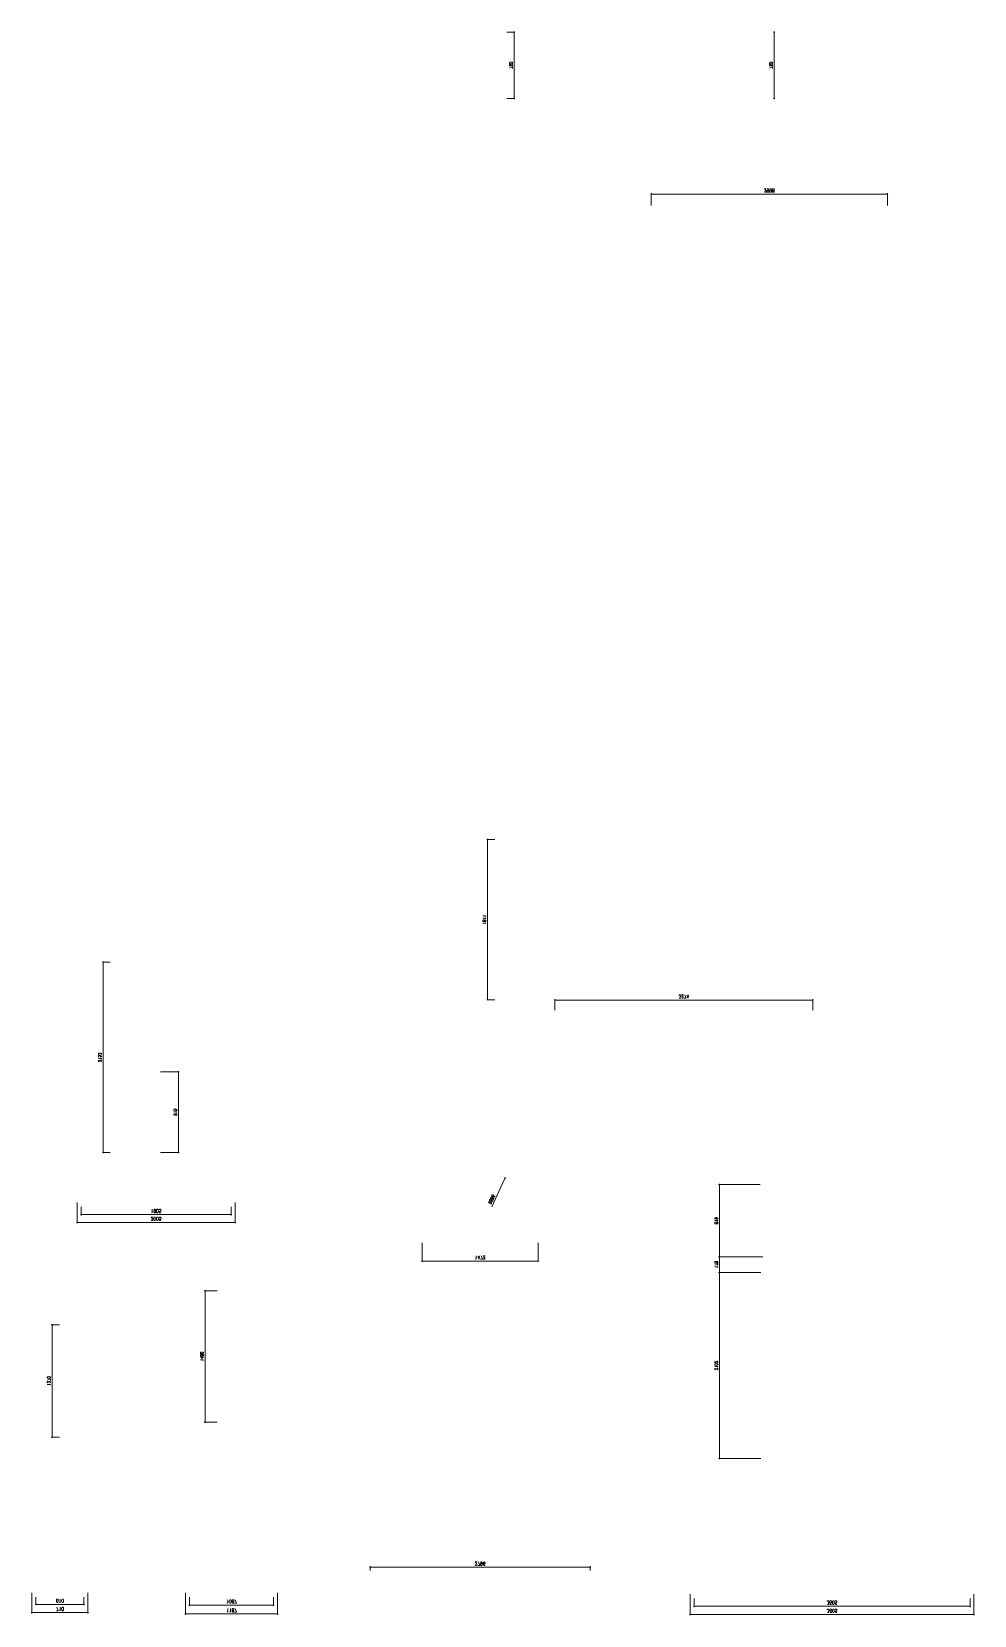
# Model space of a CAD drawing. Header units: inches. Extents: x -6116765 to 6074085, y -988255 to 3489801.
# Drawn here: x 3628604 to 6074085, y -955145 to 3151078 of the extents above; entities that cross this region are included whole.
import ezdxf

# ---------------------------------------------------------------- set-up
doc = ezdxf.new("R2010")
doc.units = ezdxf.units.IN
doc.layers.add('0_11mm_Line_Weight', color=8, linetype='Continuous', lineweight=9)
doc.layers.add('Dimensions_Levels', color=30, linetype='Continuous', lineweight=18)
doc.layers.add('Wall', color=7, linetype='Continuous')
doc.styles.add('0020_Notes', font='romans.shx', dxfattribs={"width": 0.75, "height": 40})
doc.dimstyles.new('0020_Dims', dxfattribs={"dimtxt": 40, "dimasz": 16, "dimexe": 10, "dimexo": 5, "dimgap": 20, "dimtad": 1, "dimdec": 0, "dimdsep": 46, "dimtxsty": '0020_Notes', "dimblk": 'DOT', "dimcen": 2.5, "dimclrd": 30, "dimclre": 30, "dimclrt": 90, "dimadec": 0, "dimazin": 0, "dimtfac": 1, "dimtdec": 0, "dimtmove": 0, "dimatfit": 3, "dimldrblk": 'DOT', "dimfxl": 1, "dimtolj": 1, "dimlwd": 18, "dimlwe": 18, "dimarcsym": 0})

# ---------------------------------------------------------------- blocks, each defined once
blk = doc.blocks.new('DOT')
at = {"color": 0, "linetype": 'ByBlock'}
blk.add_line((-0.5, 0), (-1, 0), dxfattribs=at)
at = {"color": 0, "linetype": 'ByBlock', "const_width": 0.5}
blk.add_lwpolyline([(-0.25, 0, 1), (0.25, 0, 1)], format="xyb", close=True, dxfattribs=at)
blk = doc.blocks.new('*D175')
at = {"layer": 'Defpoints', "color": 0, "transparency": 16777216}
for p in [(20125, -496), (19967, -1982), (20125, -1982)]:
    blk.add_point(p, dxfattribs=at)
at = {"layer": 'Dimensions_Levels', "color": 30, "lineweight": 18, "transparency": 16777216}
for p, q in [((20120, -496), (19957, -496)), ((19967, -512), (19967, -1966)), ((20120, -1982), (19957, -1982))]:
    blk.add_line(p, q, dxfattribs=at)
at = {"layer": 'Dimensions_Levels', "color": 30, "lineweight": 18, "transparency": 16777216, "xscale": 16, "yscale": 16, "zscale": 16}
for p, rotation in [((19967, -496), 90), ((19967, -1982), 270)]:
    blk.add_blockref('DOT', p, dxfattribs=dict(at, rotation=rotation))
at = {"layer": 'Dimensions_Levels', "color": 90, "transparency": 16777216, "insert": (19927, -1239), "char_height": 40, "attachment_point": 5, "rotation": 90, "style": '0020_Notes'}
blk.add_mtext('\\A1;1486', dxfattribs=at)
blk = doc.blocks.new('_Dot')
at = {"color": 0, "lineweight": -2}
blk.add_line((-0.5, 0), (-1, 0), dxfattribs=at)
at = {"color": 0, "const_width": 0.5}
blk.add_lwpolyline([(-0.25, 0, 1), (0.25, 0, 1)], format="xyb", close=True, dxfattribs=at)
blk = doc.blocks.new('*D181')
at = {"layer": 'Defpoints', "color": 0, "transparency": 16777216}
for p in [(19769, -3955), (20836, -3955), (20836, -4049)]:
    blk.add_point(p, dxfattribs=at)
at = {"layer": 'Dimensions_Levels', "color": 30, "lineweight": 18, "transparency": 16777216}
for p, q in [((19769, -3960), (19769, -4059)), ((19785, -4049), (20820, -4049)), ((20836, -3960), (20836, -4059))]:
    blk.add_line(p, q, dxfattribs=at)
at = {"layer": 'Dimensions_Levels', "color": 30, "lineweight": 18, "transparency": 16777216, "xscale": 16, "yscale": 16, "zscale": 16, "rotation": 180}
blk.add_blockref('DOT', (19769, -4049), dxfattribs=at)
at = {"layer": 'Dimensions_Levels', "color": 30, "lineweight": 18, "transparency": 16777216, "xscale": 16, "yscale": 16, "zscale": 16}
blk.add_blockref('DOT', (20836, -4049), dxfattribs=at)
at = {"layer": 'Dimensions_Levels', "color": 90, "transparency": 16777216, "insert": (20303, -4009), "char_height": 40, "attachment_point": 5, "style": '0020_Notes'}
blk.add_mtext('\\A1;1067', dxfattribs=at)
blk = doc.blocks.new('*D182')
at = {"layer": 'Defpoints', "color": 0, "transparency": 16777216}
for p in [(19719, -3905), (20886, -3905), (20886, -4148)]:
    blk.add_point(p, dxfattribs=at)
at = {"layer": 'Dimensions_Levels', "color": 30, "lineweight": 18, "transparency": 16777216}
for p, q in [((19719, -3910), (19719, -4158)), ((20886, -3910), (20886, -4158)), ((19735, -4148), (20870, -4148))]:
    blk.add_line(p, q, dxfattribs=at)
at = {"layer": 'Dimensions_Levels', "color": 30, "lineweight": 18, "transparency": 16777216, "xscale": 16, "yscale": 16, "zscale": 16, "rotation": 180}
blk.add_blockref('DOT', (19719, -4148), dxfattribs=at)
at = {"layer": 'Dimensions_Levels', "color": 30, "lineweight": 18, "transparency": 16777216, "xscale": 16, "yscale": 16, "zscale": 16}
blk.add_blockref('DOT', (20886, -4148), dxfattribs=at)
at = {"layer": 'Dimensions_Levels', "color": 90, "transparency": 16777216, "insert": (20303, -4108), "char_height": 40, "attachment_point": 5, "style": '0020_Notes'}
blk.add_mtext('\\A1;1167', dxfattribs=at)
blk = doc.blocks.new('*D218')
at = {"layer": 'Defpoints', "color": 0, "transparency": 16777216}
for p in [(18393, 457), (20298, 457), (20298, 365)]:
    blk.add_point(p, dxfattribs=at)
at = {"layer": 'Dimensions_Levels', "color": 30, "lineweight": 18, "transparency": 16777216}
for p, q in [((18393, 452), (18393, 355)), ((18409, 365), (20282, 365)), ((20298, 452), (20298, 355))]:
    blk.add_line(p, q, dxfattribs=at)
at = {"layer": 'Dimensions_Levels', "color": 30, "lineweight": 18, "transparency": 16777216, "xscale": 16, "yscale": 16, "zscale": 16, "rotation": 180}
blk.add_blockref('DOT', (18393, 365), dxfattribs=at)
at = {"layer": 'Dimensions_Levels', "color": 30, "lineweight": 18, "transparency": 16777216, "xscale": 16, "yscale": 16, "zscale": 16}
blk.add_blockref('DOT', (20298, 365), dxfattribs=at)
at = {"layer": 'Dimensions_Levels', "color": 90, "transparency": 16777216, "insert": (19345, 405), "char_height": 40, "attachment_point": 5, "style": '0020_Notes'}
blk.add_mtext('\\A1;1905', dxfattribs=at)
blk = doc.blocks.new('*D219')
at = {"layer": 'Defpoints', "color": 0, "transparency": 16777216}
for p in [(18343, 507), (20348, 507), (20348, 276)]:
    blk.add_point(p, dxfattribs=at)
at = {"layer": 'Dimensions_Levels', "color": 30, "lineweight": 18, "transparency": 16777216}
for p, q in [((18343, 502), (18343, 266)), ((20348, 502), (20348, 266)), ((18359, 276), (20332, 276))]:
    blk.add_line(p, q, dxfattribs=at)
at = {"layer": 'Dimensions_Levels', "color": 30, "lineweight": 18, "transparency": 16777216, "xscale": 16, "yscale": 16, "zscale": 16, "rotation": 180}
blk.add_blockref('DOT', (18343, 276), dxfattribs=at)
at = {"layer": 'Dimensions_Levels', "color": 30, "lineweight": 18, "transparency": 16777216, "xscale": 16, "yscale": 16, "zscale": 16}
blk.add_blockref('DOT', (20348, 276), dxfattribs=at)
at = {"layer": 'Dimensions_Levels', "color": 90, "transparency": 16777216, "insert": (19345, 316), "char_height": 40, "attachment_point": 5, "style": '0020_Notes'}
blk.add_mtext('\\A1;2005', dxfattribs=at)
blk = doc.blocks.new('*D220')
at = {"layer": 'Defpoints', "color": 0, "transparency": 16777216}
for p in [(18766, 3218), (18673, 1065), (18766, 1065)]:
    blk.add_point(p, dxfattribs=at)
at = {"layer": 'Dimensions_Levels', "color": 30, "lineweight": 18, "transparency": 16777216}
for p, q in [((18761, 3218), (18663, 3218)), ((18673, 3202), (18673, 1081)), ((18761, 1065), (18663, 1065))]:
    blk.add_line(p, q, dxfattribs=at)
at = {"layer": 'Dimensions_Levels', "color": 30, "lineweight": 18, "transparency": 16777216, "xscale": 16, "yscale": 16, "zscale": 16}
for p, rotation in [((18673, 3218), 90), ((18673, 1065), 270)]:
    blk.add_blockref('DOT', p, dxfattribs=dict(at, rotation=rotation))
at = {"layer": 'Dimensions_Levels', "color": 90, "transparency": 16777216, "insert": (18633, 2141), "char_height": 40, "attachment_point": 5, "rotation": 90, "style": '0020_Notes'}
blk.add_mtext('\\A1;2153', dxfattribs=at)
blk = doc.blocks.new('*D223')
at = {"layer": 'Defpoints', "color": 0, "transparency": 16777216}
for p in [(17819, -3955), (18429, -3955), (18429, -4041)]:
    blk.add_point(p, dxfattribs=at)
at = {"layer": 'Dimensions_Levels', "color": 30, "lineweight": 18, "transparency": 16777216}
for p, q in [((17819, -3960), (17819, -4051)), ((17835, -4041), (18413, -4041)), ((18429, -3960), (18429, -4051))]:
    blk.add_line(p, q, dxfattribs=at)
at = {"layer": 'Dimensions_Levels', "color": 30, "lineweight": 18, "transparency": 16777216, "xscale": 16, "yscale": 16, "zscale": 16, "rotation": 180}
blk.add_blockref('DOT', (17819, -4041), dxfattribs=at)
at = {"layer": 'Dimensions_Levels', "color": 30, "lineweight": 18, "transparency": 16777216, "xscale": 16, "yscale": 16, "zscale": 16}
blk.add_blockref('DOT', (18429, -4041), dxfattribs=at)
at = {"layer": 'Dimensions_Levels', "color": 90, "transparency": 16777216, "insert": (18124, -4001), "char_height": 40, "attachment_point": 5, "style": '0020_Notes'}
blk.add_mtext('\\A1;610', dxfattribs=at)
blk = doc.blocks.new('*D224')
at = {"layer": 'Defpoints', "color": 0, "transparency": 16777216}
for p in [(17769, -3905), (18479, -3905), (18479, -4133)]:
    blk.add_point(p, dxfattribs=at)
at = {"layer": 'Dimensions_Levels', "color": 30, "lineweight": 18, "transparency": 16777216}
for p, q in [((17769, -3910), (17769, -4143)), ((18479, -3910), (18479, -4143)), ((17785, -4133), (18463, -4133))]:
    blk.add_line(p, q, dxfattribs=at)
at = {"layer": 'Dimensions_Levels', "color": 30, "lineweight": 18, "transparency": 16777216, "xscale": 16, "yscale": 16, "zscale": 16, "rotation": 180}
blk.add_blockref('DOT', (17769, -4133), dxfattribs=at)
at = {"layer": 'Dimensions_Levels', "color": 30, "lineweight": 18, "transparency": 16777216, "xscale": 16, "yscale": 16, "zscale": 16}
blk.add_blockref('DOT', (18479, -4133), dxfattribs=at)
at = {"layer": 'Dimensions_Levels', "color": 90, "transparency": 16777216, "insert": (18124, -4093), "char_height": 40, "attachment_point": 5, "style": '0020_Notes'}
blk.add_mtext('\\A1;710', dxfattribs=at)
blk = doc.blocks.new('*D226')
at = {"layer": 'Defpoints', "color": 0, "transparency": 16777216}
for p in [(26175, -3971), (29680, -3971), (29680, -4061)]:
    blk.add_point(p, dxfattribs=at)
at = {"layer": 'Dimensions_Levels', "color": 30, "lineweight": 18, "transparency": 16777216}
for p, q in [((26175, -3976), (26175, -4071)), ((26191, -4061), (29664, -4061)), ((29680, -3976), (29680, -4071))]:
    blk.add_line(p, q, dxfattribs=at)
at = {"layer": 'Dimensions_Levels', "color": 30, "lineweight": 18, "transparency": 16777216, "xscale": 16, "yscale": 16, "zscale": 16, "rotation": 180}
blk.add_blockref('DOT', (26175, -4061), dxfattribs=at)
at = {"layer": 'Dimensions_Levels', "color": 30, "lineweight": 18, "transparency": 16777216, "xscale": 16, "yscale": 16, "zscale": 16}
blk.add_blockref('DOT', (29680, -4061), dxfattribs=at)
at = {"layer": 'Dimensions_Levels', "color": 90, "transparency": 16777216, "insert": (27928, -4021), "char_height": 40, "attachment_point": 5, "style": '0020_Notes'}
blk.add_mtext('\\A1;3505', dxfattribs=at)
blk = doc.blocks.new('*D227')
at = {"layer": 'Defpoints', "color": 0, "transparency": 16777216}
for p in [(26125, -3921), (29730, -3921), (29730, -4155)]:
    blk.add_point(p, dxfattribs=at)
at = {"layer": 'Dimensions_Levels', "color": 30, "lineweight": 18, "transparency": 16777216}
for p, q in [((26125, -3926), (26125, -4165)), ((29730, -3926), (29730, -4165)), ((26141, -4155), (29714, -4155))]:
    blk.add_line(p, q, dxfattribs=at)
at = {"layer": 'Dimensions_Levels', "color": 30, "lineweight": 18, "transparency": 16777216, "xscale": 16, "yscale": 16, "zscale": 16, "rotation": 180}
blk.add_blockref('DOT', (26125, -4155), dxfattribs=at)
at = {"layer": 'Dimensions_Levels', "color": 30, "lineweight": 18, "transparency": 16777216, "xscale": 16, "yscale": 16, "zscale": 16}
blk.add_blockref('DOT', (29730, -4155), dxfattribs=at)
at = {"layer": 'Dimensions_Levels', "color": 90, "transparency": 16777216, "insert": (27928, -4115), "char_height": 40, "attachment_point": 5, "style": '0020_Notes'}
blk.add_mtext('\\A1;3605', dxfattribs=at)
blk = doc.blocks.new('*D242')
at = {"layer": 'Defpoints', "color": 0, "transparency": 16777216}
for p in [(18124, -881), (18024, -2151), (18124, -2151)]:
    blk.add_point(p, dxfattribs=at)
at = {"layer": 'Dimensions_Levels', "color": 30, "lineweight": 18, "transparency": 16777216}
for p, q in [((18119, -881), (18014, -881)), ((18024, -897), (18024, -2135)), ((18119, -2151), (18014, -2151))]:
    blk.add_line(p, q, dxfattribs=at)
at = {"layer": 'Dimensions_Levels', "color": 30, "lineweight": 18, "transparency": 16777216, "xscale": 16, "yscale": 16, "zscale": 16}
for p, rotation in [((18024, -881), 90), ((18024, -2151), 270)]:
    blk.add_blockref('DOT', p, dxfattribs=dict(at, rotation=rotation))
at = {"layer": 'Dimensions_Levels', "color": 90, "transparency": 16777216, "insert": (17984, -1516), "char_height": 40, "attachment_point": 5, "rotation": 90, "style": '0020_Notes'}
blk.add_mtext('\\A1;1270', dxfattribs=at)
blk = doc.blocks.new('*D243')
at = {"layer": 'Defpoints', "color": 0, "transparency": 16777216}
for p in [(26498, -291), (27030, -291), (27030, -2393)]:
    blk.add_point(p, dxfattribs=at)
at = {"layer": 'Dimensions_Levels', "color": 30, "lineweight": 18, "transparency": 16777216}
for p, q in [((27025, -291), (26488, -291)), ((26498, -2377), (26498, -307)), ((27025, -2393), (26488, -2393))]:
    blk.add_line(p, q, dxfattribs=at)
at = {"layer": 'Dimensions_Levels', "color": 30, "lineweight": 18, "transparency": 16777216, "xscale": 16, "yscale": 16, "zscale": 16}
for p, rotation in [((26498, -291), 90), ((26498, -2393), 270)]:
    blk.add_blockref('DOT', p, dxfattribs=dict(at, rotation=rotation))
at = {"layer": 'Dimensions_Levels', "color": 90, "transparency": 16777216, "insert": (26458, -1342), "char_height": 40, "attachment_point": 5, "rotation": 90, "style": '0020_Notes'}
blk.add_mtext('\\A1;2102', dxfattribs=at)
blk = doc.blocks.new('*D244')
at = {"layer": 'Defpoints', "color": 0, "transparency": 16777216}
for p in [(26498, -113), (27056, -113), (27030, -291)]:
    blk.add_point(p, dxfattribs=at)
at = {"layer": 'Dimensions_Levels', "color": 30, "lineweight": 18, "transparency": 16777216}
for p, q in [((27051, -113), (26488, -113)), ((26498, -275), (26498, -129)), ((27025, -291), (26488, -291))]:
    blk.add_line(p, q, dxfattribs=at)
at = {"layer": 'Dimensions_Levels', "color": 30, "lineweight": 18, "transparency": 16777216, "xscale": 16, "yscale": 16, "zscale": 16}
for p, rotation in [((26498, -113), 90), ((26498, -291), 270)]:
    blk.add_blockref('DOT', p, dxfattribs=dict(at, rotation=rotation))
at = {"layer": 'Dimensions_Levels', "color": 90, "transparency": 16777216, "insert": (26458, -202), "char_height": 40, "attachment_point": 5, "rotation": 90, "style": '0020_Notes'}
blk.add_mtext('\\A1;178', dxfattribs=at)
blk = doc.blocks.new('*D245')
at = {"layer": 'Defpoints', "color": 0, "transparency": 16777216}
for p in [(26498, 706), (27020, 706), (27056, -113)]:
    blk.add_point(p, dxfattribs=at)
at = {"layer": 'Dimensions_Levels', "color": 30, "lineweight": 18, "transparency": 16777216}
for p, q in [((27015, 706), (26488, 706)), ((26498, -97), (26498, 690)), ((27051, -113), (26488, -113))]:
    blk.add_line(p, q, dxfattribs=at)
at = {"layer": 'Dimensions_Levels', "color": 30, "lineweight": 18, "transparency": 16777216, "xscale": 16, "yscale": 16, "zscale": 16}
for p, rotation in [((26498, 706), 90), ((26498, -113), 270)]:
    blk.add_blockref('DOT', p, dxfattribs=dict(at, rotation=rotation))
at = {"layer": 'Dimensions_Levels', "color": 90, "transparency": 16777216, "insert": (26458, 296), "char_height": 40, "attachment_point": 5, "rotation": 90, "style": '0020_Notes'}
blk.add_mtext('\\A1;819', dxfattribs=at)
blk = doc.blocks.new('*D246')
at = {"layer": 'Defpoints', "color": 0, "transparency": 16777216}
for p in [(23777, 780), (23459, 172)]:
    blk.add_point(p, dxfattribs=at)
at = {"layer": 'Dimensions_Levels', "color": 30, "lineweight": 18, "transparency": 16777216}
blk.add_line((23607, 454), (23770, 766), dxfattribs=at)
at = {"layer": 'Dimensions_Levels', "color": 30, "lineweight": 18, "transparency": 16777216, "xscale": 16, "yscale": 16, "zscale": 16, "rotation": 62.39334014331038}
blk.add_blockref('DOT', (23777, 780), dxfattribs=at)
at = {"layer": 'Dimensions_Levels', "color": 90, "transparency": 16777216, "insert": (23605, 537), "char_height": 40, "attachment_point": 5, "rotation": 62.3933, "style": '0020_Notes'}
blk.add_mtext('\\A1;R686', dxfattribs=at)
blk = doc.blocks.new('*D247')
at = {"layer": 'Defpoints', "color": 0, "transparency": 16777216}
for p in [(22723, 50), (24195, 50), (24195, -160)]:
    blk.add_point(p, dxfattribs=at)
at = {"layer": 'Dimensions_Levels', "color": 30, "lineweight": 18, "transparency": 16777216}
for p, q in [((22723, 45), (22723, -170)), ((24195, 45), (24195, -170)), ((22739, -160), (24179, -160))]:
    blk.add_line(p, q, dxfattribs=at)
at = {"layer": 'Dimensions_Levels', "color": 30, "lineweight": 18, "transparency": 16777216, "xscale": 16, "yscale": 16, "zscale": 16, "rotation": 180}
blk.add_blockref('DOT', (22723, -160), dxfattribs=at)
at = {"layer": 'Dimensions_Levels', "color": 30, "lineweight": 18, "transparency": 16777216, "xscale": 16, "yscale": 16, "zscale": 16}
blk.add_blockref('DOT', (24195, -160), dxfattribs=at)
at = {"layer": 'Dimensions_Levels', "color": 90, "transparency": 16777216, "insert": (23459, -120), "char_height": 40, "attachment_point": 5, "style": '0020_Notes'}
blk.add_mtext('\\A1;1472', dxfattribs=at)
blk = doc.blocks.new('*D248')
at = {"layer": 'Defpoints', "color": 0, "transparency": 16777216}
for p in [(19395, 1980), (19395, 1065), (19630, 1065)]:
    blk.add_point(p, dxfattribs=at)
at = {"layer": 'Dimensions_Levels', "color": 30, "lineweight": 18, "transparency": 16777216}
for p, q in [((19400, 1980), (19640, 1980)), ((19630, 1964), (19630, 1081)), ((19400, 1065), (19640, 1065))]:
    blk.add_line(p, q, dxfattribs=at)
at = {"layer": 'Dimensions_Levels', "color": 30, "lineweight": 18, "transparency": 16777216, "xscale": 16, "yscale": 16, "zscale": 16}
for p, rotation in [((19630, 1980), 90), ((19630, 1065), 270)]:
    blk.add_blockref('DOT', p, dxfattribs=dict(at, rotation=rotation))
at = {"layer": 'Dimensions_Levels', "color": 90, "transparency": 16777216, "insert": (19590, 1523), "char_height": 40, "attachment_point": 5, "rotation": 90, "style": '0020_Notes'}
blk.add_mtext('\\A1;915', dxfattribs=at)
blk = doc.blocks.new('*D249')
at = {"layer": 'Defpoints', "color": 0, "transparency": 16777216}
for p in [(23792, 13732), (23792, 12979), (23892, 12979)]:
    blk.add_point(p, dxfattribs=at)
at = {"layer": 'Dimensions_Levels', "color": 30, "lineweight": 18, "transparency": 16777216}
for p, q in [((23797, 13732), (23902, 13732)), ((23892, 13716), (23892, 12995)), ((23797, 12979), (23902, 12979))]:
    blk.add_line(p, q, dxfattribs=at)
at = {"layer": 'Dimensions_Levels', "color": 30, "lineweight": 18, "transparency": 16777216, "xscale": 16, "yscale": 16, "zscale": 16}
for p, rotation in [((23892, 13732), 90), ((23892, 12979), 270)]:
    blk.add_blockref('DOT', p, dxfattribs=dict(at, rotation=rotation))
at = {"layer": 'Dimensions_Levels', "color": 90, "transparency": 16777216, "insert": (23852, 13356), "char_height": 40, "attachment_point": 5, "rotation": 90, "style": '0020_Notes'}
blk.add_mtext('\\A1;760', dxfattribs=at)
blk = doc.blocks.new('*D250')
at = {"layer": '0_11mm_Line_Weight', "color": 30, "lineweight": 18, "transparency": 16777216}
for p, q in [((27193, 13716), (27193, 12995)), ((27195, 13732), (27203, 13732)), ((27195, 12979), (27203, 12979))]:
    blk.add_line(p, q, dxfattribs=at)
at = {"layer": 'Defpoints', "color": 0, "transparency": 16777216}
for p in [(27190, 13732), (27190, 12979), (27193, 12979)]:
    blk.add_point(p, dxfattribs=at)
at = {"layer": '0_11mm_Line_Weight', "color": 30, "lineweight": 18, "transparency": 16777216, "xscale": 16, "yscale": 16, "zscale": 16}
for p, rotation in [((27193, 13732), 90), ((27193, 12979), 270)]:
    blk.add_blockref('DOT', p, dxfattribs=dict(at, rotation=rotation))
at = {"layer": '0_11mm_Line_Weight', "color": 90, "transparency": 16777216, "insert": (27153, 13356), "char_height": 40, "attachment_point": 5, "rotation": 90, "style": '0020_Notes'}
blk.add_mtext('\\A1;760', dxfattribs=at)
blk = doc.blocks.new('*D251')
at = {"layer": 'Defpoints', "color": 0, "transparency": 16777216}
for p in [(22061, -3664), (24857, -3621), (24857, -3664)]:
    blk.add_point(p, dxfattribs=at)
at = {"layer": 'Dimensions_Levels', "color": 30, "lineweight": 18, "transparency": 16777216}
for p, q in [((22061, -3659), (22061, -3611)), ((22077, -3621), (24841, -3621)), ((24857, -3659), (24857, -3611))]:
    blk.add_line(p, q, dxfattribs=at)
at = {"layer": 'Dimensions_Levels', "color": 30, "lineweight": 18, "transparency": 16777216, "xscale": 16, "yscale": 16, "zscale": 16, "rotation": 180}
blk.add_blockref('DOT', (22061, -3621), dxfattribs=at)
at = {"layer": 'Dimensions_Levels', "color": 30, "lineweight": 18, "transparency": 16777216, "xscale": 16, "yscale": 16, "zscale": 16}
blk.add_blockref('DOT', (24857, -3621), dxfattribs=at)
at = {"layer": 'Dimensions_Levels', "color": 90, "transparency": 16777216, "insert": (23459, -3581), "char_height": 40, "attachment_point": 5, "style": '0020_Notes'}
blk.add_mtext('\\A1;2796', dxfattribs=at)
blk = doc.blocks.new('*D252')
at = {"layer": 'Defpoints', "color": 0, "transparency": 16777216}
for p in [(23553, 4605), (23653, 4605), (23653, 2794)]:
    blk.add_point(p, dxfattribs=at)
at = {"layer": 'Dimensions_Levels', "color": 30, "lineweight": 18, "transparency": 16777216}
for p, q in [((23648, 4605), (23543, 4605)), ((23553, 2810), (23553, 4589)), ((23648, 2794), (23543, 2794))]:
    blk.add_line(p, q, dxfattribs=at)
at = {"layer": 'Dimensions_Levels', "color": 30, "lineweight": 18, "transparency": 16777216, "xscale": 16, "yscale": 16, "zscale": 16}
for p, rotation in [((23553, 4605), 90), ((23553, 2794), 270)]:
    blk.add_blockref('DOT', p, dxfattribs=dict(at, rotation=rotation))
at = {"layer": 'Dimensions_Levels', "color": 90, "transparency": 16777216, "insert": (23513, 3699), "char_height": 40, "attachment_point": 5, "rotation": 90, "style": '0020_Notes'}
blk.add_mtext('\\A1;1811', dxfattribs=at)
blk = doc.blocks.new('*D253')
at = {"layer": 'Defpoints', "color": 0, "transparency": 16777216}
for p in [(27683, 2790), (24409, 2669), (27683, 2669)]:
    blk.add_point(p, dxfattribs=at)
at = {"layer": 'Dimensions_Levels', "color": 30, "lineweight": 18, "transparency": 16777216}
for p, q in [((24409, 2674), (24409, 2800)), ((24425, 2790), (27667, 2790)), ((27683, 2674), (27683, 2800))]:
    blk.add_line(p, q, dxfattribs=at)
at = {"layer": 'Dimensions_Levels', "color": 30, "lineweight": 18, "transparency": 16777216, "xscale": 16, "yscale": 16, "zscale": 16, "rotation": 180}
blk.add_blockref('DOT', (24409, 2790), dxfattribs=at)
at = {"layer": 'Dimensions_Levels', "color": 30, "lineweight": 18, "transparency": 16777216, "xscale": 16, "yscale": 16, "zscale": 16}
blk.add_blockref('DOT', (27683, 2790), dxfattribs=at)
at = {"layer": 'Dimensions_Levels', "color": 90, "transparency": 16777216, "insert": (26046, 2830), "char_height": 40, "attachment_point": 5, "style": '0020_Notes'}
blk.add_mtext('\\A1;3274', dxfattribs=at)
blk = doc.blocks.new('*D254')
at = {"layer": 'Defpoints', "color": 0, "transparency": 16777216}
for p in [(28631, 11901), (25633, 11766), (28631, 11766)]:
    blk.add_point(p, dxfattribs=at)
at = {"layer": 'Dimensions_Levels', "color": 30, "lineweight": 18, "transparency": 16777216}
for p, q in [((25633, 11771), (25633, 11911)), ((25649, 11901), (28615, 11901)), ((28631, 11771), (28631, 11911))]:
    blk.add_line(p, q, dxfattribs=at)
at = {"layer": 'Dimensions_Levels', "color": 30, "lineweight": 18, "transparency": 16777216, "xscale": 16, "yscale": 16, "zscale": 16, "rotation": 180}
blk.add_blockref('DOT', (25633, 11901), dxfattribs=at)
at = {"layer": 'Dimensions_Levels', "color": 30, "lineweight": 18, "transparency": 16777216, "xscale": 16, "yscale": 16, "zscale": 16}
blk.add_blockref('DOT', (28631, 11901), dxfattribs=at)
at = {"layer": 'Dimensions_Levels', "color": 90, "transparency": 16777216, "insert": (27132, 11941), "char_height": 40, "attachment_point": 5, "style": '0020_Notes'}
blk.add_mtext('\\A1;2998', dxfattribs=at)
blk = doc.blocks.new('doors_windows_set')
at = {"layer": '0_11mm_Line_Weight'}
dim = blk.add_linear_dim(base=(27193.2, 12979.4), p1=(27189.9, 13732.4), p2=(27189.9, 12979.4), angle=90, text='760', dimstyle='0020_Dims', override={"dimblk": 'DOT'}, dxfattribs=at)
dim.commit()
dim.dimension.update_dxf_attribs({"geometry": '*D250', "text_midpoint": (27153.2, 13355.9)})
at = {"layer": 'Dimensions_Levels'}
dim = blk.add_linear_dim(base=(23891.8, 12979.4), p1=(23791.7, 13732.4), p2=(23791.7, 12979.4), angle=90, text='760', dimstyle='0020_Dims', override={"dimblk": 'DOT'}, dxfattribs=at)
dim.commit()
dim.dimension.update_dxf_attribs({"geometry": '*D249', "text_midpoint": (23851.8, 13355.9)})
for base, p1, p2, picture, middle in [((28631.4, 11900.8), (25633.4, 11765.8), (28631.4, 11765.8), '*D254', (27132.4, 11940.8)), ((27683.2, 2790.2), (24409.4, 2669.3), (27683.2, 2669.3), '*D253', (26046.3, 2830.2)), ((20347.7, 275.8), (18342.7, 506.6), (20347.7, 506.6), '*D219', (19345.2, 315.8)), ((20297.7, 365), (18392.7, 456.6), (20297.7, 456.6), '*D218', (19345.2, 405)), ((24195, -159.7), (22723.4, 50), (24195, 50), '*D247', (23459.2, -119.7)), ((24857, -3621.1), (22061.3, -3664.2), (24857, -3664.2), '*D251', (23459.2, -3581.1)), ((18478.6, -4133.1), (17769, -3905.1), (18478.6, -3905.1), '*D224', (18123.8, -4093.1)), ((20886.1, -4148.2), (19719.3, -3905.1), (20886.1, -3905.1), '*D182', (20302.7, -4108.2)), ((29730.5, -4155.1), (26125.3, -3921.2), (29730.5, -3921.2), '*D227', (27927.9, -4115.1)), ((18428.6, -4041.1), (17819, -3955.1), (18428.6, -3955.1), '*D223', (18123.8, -4001.1)), ((20836.1, -4049.2), (19769.3, -3955.1), (20836.1, -3955.1), '*D181', (20302.7, -4009.2)), ((29680.5, -4061), (26175.3, -3971.2), (29680.5, -3971.2), '*D226', (27927.9, -4021))]:
    dim = blk.add_linear_dim(base=base, p1=p1, p2=p2, dimstyle='0020_Dims', override={"dimblk": 'DOT'}, dxfattribs=at)
    dim.commit()
    dim.dimension.update_dxf_attribs({"geometry": picture, "text_midpoint": middle})
for base, p1, p2, override, picture, middle in [((23553, 4604.8), (23652.6, 2794), (23652.6, 4604.8), {"dimblk": 'DOT'}, '*D252', (23513, 3699.4)), ((18672.6, 1065), (18766.1, 3217.7), (18766.1, 1065), {"dimblk": 'DOT'}, '*D220', (18632.6, 2141.3)), ((19629.9, 1065), (19395.2, 1980), (19395.2, 1065), {"dimblk": 'DOT'}, '*D248', (19589.9, 1522.5)), ((26497.7, 705.9), (27055.6, -113.3), (27019.7, 705.9), {"dimblk": 'DOT', "dimtmove": 1}, '*D245', (26457.7, 296.3)), ((26497.7, -113.3), (27030.2, -291.1), (27055.6, -113.3), {"dimblk": 'DOT', "dimtmove": 1}, '*D244', (26457.7, -202.2)), ((26497.7, -291.1), (27030.2, -2392.9), (27030.2, -291.1), {"dimblk": 'DOT'}, '*D243', (26457.7, -1342)), ((19966.6, -1981.6), (20124.8, -495.7), (20124.8, -1981.6), {"dimblk": 'DOT'}, '*D175', (19926.6, -1238.6)), ((18023.6, -2151.2), (18123.8, -881.2), (18123.8, -2151.2), {"dimblk": 'DOT'}, '*D242', (17983.6, -1516.2))]:
    dim = blk.add_linear_dim(base=base, p1=p1, p2=p2, angle=90, dimstyle='0020_Dims', override=override, dxfattribs=at)
    dim.commit()
    dim.dimension.update_dxf_attribs({"geometry": picture, "text_midpoint": middle})
dim = blk.add_radius_dim(center=(23459.2, 172.5), mpoint=(23777, 780.2), dimstyle='0020_Dims', override={"dimblk": 'DOT'}, dxfattribs=at)
dim.commit()
dim.dimension.update_dxf_attribs({"geometry": '*D246', "text_midpoint": (23640.3, 518.8), "dimtype": 164})

msp = doc.modelspace()

# ---------------------------------------------------------------- block references
at = {"layer": 'Wall', "xscale": -204.3088964924482, "yscale": 229.3845259082618, "zscale": 204.3088964924482}
msp.add_blockref('doors_windows_set', (936.069, 266.519), dxfattribs=at)

doc.saveas('drawing.dxf')
